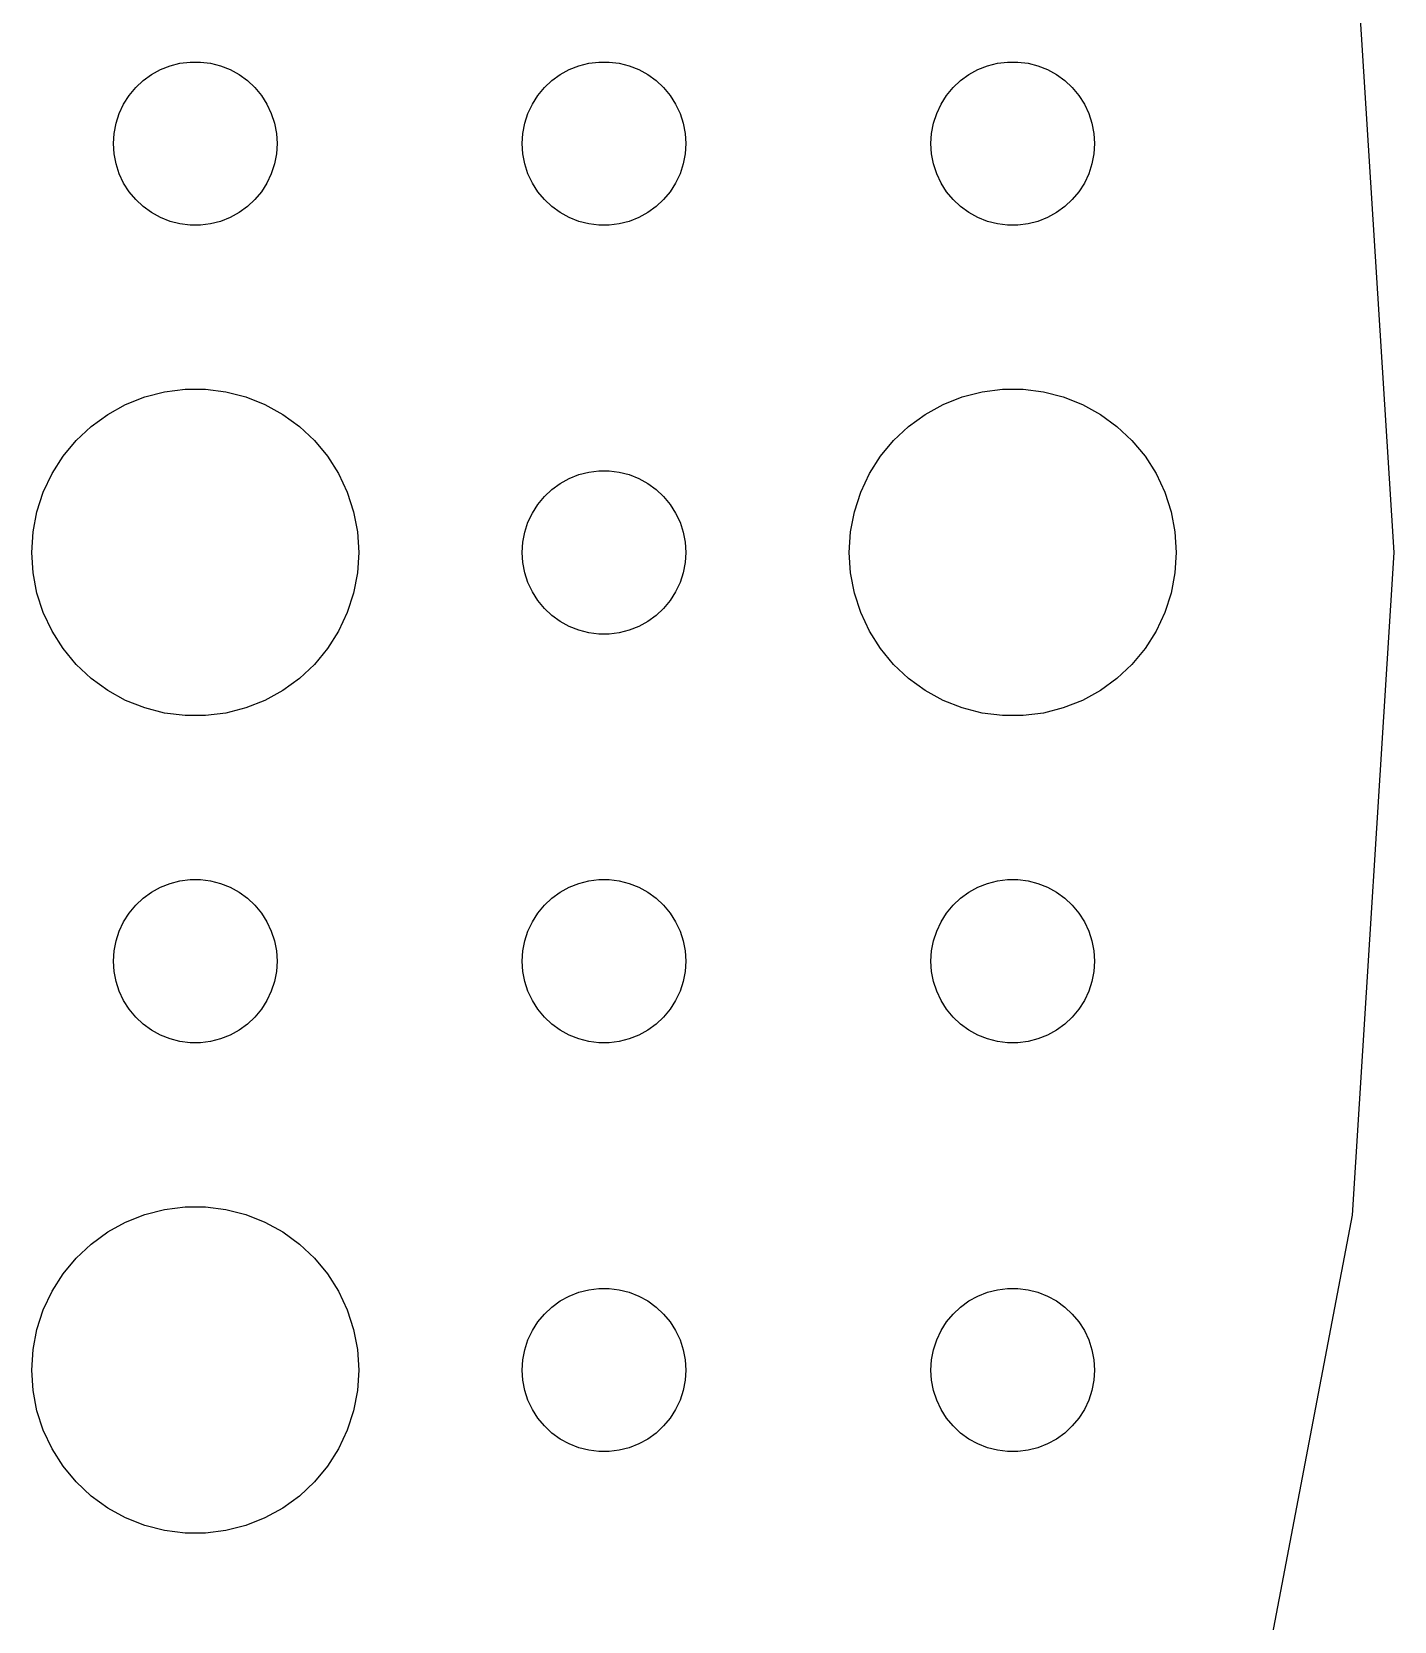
# Model space of a CAD drawing. Header units: metres. Extents: x -97 to 97, y -97 to 97.
# Drawn here: x 72 to 97, y -19.61 to 9.55 of the extents above; entities that cross this region are included whole.
import ezdxf

# ---------------------------------------------------------------- set-up
doc = ezdxf.new("R2010")
doc.units = ezdxf.units.M

msp = doc.modelspace()

# ---------------------------------------------------------------- linework, layer by layer
for p, q in [((97, 0), (96.2351, 12.1573)), ((74.0439, 8.65576), (74.1963, 8.76648)), ((74.1963, 8.76648), (74.3613, 8.85724)), ((74.3613, 8.85724), (74.5365, 8.92657)), ((74.5365, 8.92657), (74.7189, 8.97342)), ((74.7189, 8.97342), (74.9058, 8.99704)), ((74.9058, 8.99704), (75.0942, 8.99704)), ((75.0942, 8.99704), (75.2811, 8.97342)), ((75.2811, 8.97342), (75.4635, 8.92657)), ((75.4635, 8.92657), (75.6387, 8.85724)), ((75.6387, 8.85724), (75.8037, 8.76648)), ((75.8037, 8.76648), (75.9561, 8.65576)), ((81.5439, 8.65576), (81.6963, 8.76648)), ((81.6963, 8.76648), (81.8613, 8.85724)), ((81.8613, 8.85724), (82.0365, 8.92657)), ((82.0365, 8.92657), (82.2189, 8.97342)), ((82.2189, 8.97342), (82.4058, 8.99704)), ((82.4058, 8.99704), (82.5942, 8.99704)), ((82.5942, 8.99704), (82.7811, 8.97342)), ((82.7811, 8.97342), (82.9635, 8.92657)), ((82.9635, 8.92657), (83.1387, 8.85724)), ((83.1387, 8.85724), (83.3037, 8.76648)), ((83.3037, 8.76648), (83.4561, 8.65576)), ((89.0439, 8.65576), (89.1963, 8.76648)), ((89.1963, 8.76648), (89.3613, 8.85724)), ((89.3613, 8.85724), (89.5365, 8.92657)), ((89.5365, 8.92657), (89.7189, 8.97342)), ((89.7189, 8.97342), (89.9058, 8.99704)), ((89.9058, 8.99704), (90.0942, 8.99704)), ((90.0942, 8.99704), (90.2811, 8.97342)), ((90.2811, 8.97342), (90.4635, 8.92657)), ((90.4635, 8.92657), (90.6387, 8.85724)), ((90.6387, 8.85724), (90.8037, 8.76648)), ((90.8037, 8.76648), (90.9561, 8.65576)), ((73.7865, 8.38167), (73.9065, 8.52681)), ((73.9065, 8.52681), (74.0439, 8.65576)), ((75.9561, 8.65576), (76.0934, 8.52681)), ((76.0934, 8.52681), (76.2135, 8.38167)), ((81.2865, 8.38167), (81.4065, 8.52681)), ((81.4065, 8.52681), (81.5439, 8.65576)), ((83.4561, 8.65576), (83.5934, 8.52681)), ((83.5934, 8.52681), (83.7135, 8.38167)), ((88.7865, 8.38167), (88.9065, 8.52681)), ((88.9065, 8.52681), (89.0439, 8.65576)), ((90.9561, 8.65576), (91.0934, 8.52681)), ((91.0934, 8.52681), (91.2135, 8.38167)), ((73.6053, 8.05219), (73.6855, 8.22263)), ((73.6855, 8.22263), (73.7865, 8.38167)), ((76.2135, 8.38167), (76.3145, 8.22263)), ((76.3145, 8.22263), (76.3947, 8.05219)), ((81.1053, 8.05219), (81.1855, 8.22263)), ((81.1855, 8.22263), (81.2865, 8.38167)), ((83.7135, 8.38167), (83.8145, 8.22263)), ((83.8145, 8.22263), (83.8947, 8.05219)), ((88.6053, 8.05219), (88.6855, 8.22263)), ((88.6855, 8.22263), (88.7865, 8.38167)), ((91.2135, 8.38167), (91.3145, 8.22263)), ((91.3145, 8.22263), (91.3947, 8.05219)), ((73.5471, 7.87303), (73.6053, 8.05219)), ((76.3947, 8.05219), (76.4529, 7.87303)), ((81.0471, 7.87303), (81.1053, 8.05219)), ((83.8947, 8.05219), (83.9529, 7.87303)), ((88.5471, 7.87303), (88.6053, 8.05219)), ((91.3947, 8.05219), (91.4529, 7.87303)), ((73.5, 7.5), (73.5118, 7.68799)), ((73.5118, 7.68799), (73.5471, 7.87303)), ((76.4529, 7.87303), (76.4882, 7.68799)), ((76.4882, 7.68799), (76.5, 7.5)), ((81, 7.5), (81.0118, 7.68799)), ((81.0118, 7.68799), (81.0471, 7.87303)), ((83.9529, 7.87303), (83.9882, 7.68799)), ((83.9882, 7.68799), (84, 7.5)), ((88.5, 7.5), (88.5118, 7.68799)), ((88.5118, 7.68799), (88.5471, 7.87303)), ((91.4529, 7.87303), (91.4882, 7.68799)), ((91.4882, 7.68799), (91.5, 7.5)), ((73.5118, 7.312), (73.5, 7.5)), ((73.5471, 7.12695), (73.5118, 7.312)), ((76.4882, 7.312), (76.4529, 7.12695)), ((76.5, 7.5), (76.4882, 7.312)), ((81.0118, 7.312), (81, 7.5)), ((81.0471, 7.12695), (81.0118, 7.312)), ((83.9882, 7.312), (83.9529, 7.12695)), ((84, 7.5), (83.9882, 7.312)), ((88.5118, 7.312), (88.5, 7.5)), ((88.5471, 7.12695), (88.5118, 7.312)), ((91.4882, 7.312), (91.4529, 7.12695)), ((91.5, 7.5), (91.4882, 7.312)), ((73.6053, 6.9478), (73.5471, 7.12695)), ((76.4529, 7.12695), (76.3947, 6.9478)), ((81.1053, 6.9478), (81.0471, 7.12695)), ((83.9529, 7.12695), (83.8947, 6.9478)), ((88.6053, 6.9478), (88.5471, 7.12695)), ((91.4529, 7.12695), (91.3947, 6.9478)), ((73.6855, 6.77736), (73.6053, 6.9478)), ((73.7865, 6.61832), (73.6855, 6.77736)), ((76.3145, 6.77736), (76.2135, 6.61832)), ((76.3947, 6.9478), (76.3145, 6.77736)), ((81.1855, 6.77736), (81.1053, 6.9478)), ((81.2865, 6.61832), (81.1855, 6.77736)), ((83.8145, 6.77736), (83.7135, 6.61832)), ((83.8947, 6.9478), (83.8145, 6.77736)), ((88.6855, 6.77736), (88.6053, 6.9478)), ((88.7865, 6.61832), (88.6855, 6.77736)), ((91.3145, 6.77736), (91.2135, 6.61832)), ((91.3947, 6.9478), (91.3145, 6.77736)), ((73.9065, 6.47318), (73.7865, 6.61832)), ((74.0439, 6.34422), (73.9065, 6.47318)), ((76.0934, 6.47318), (75.9561, 6.34422)), ((76.2135, 6.61832), (76.0934, 6.47318)), ((81.4065, 6.47318), (81.2865, 6.61832)), ((81.5439, 6.34422), (81.4065, 6.47318)), ((83.5934, 6.47318), (83.4561, 6.34422)), ((83.7135, 6.61832), (83.5934, 6.47318)), ((88.9065, 6.47318), (88.7865, 6.61832)), ((89.0439, 6.34422), (88.9065, 6.47318)), ((91.0934, 6.47318), (90.9561, 6.34422)), ((91.2135, 6.61832), (91.0934, 6.47318)), ((74.1963, 6.23351), (74.0439, 6.34422)), ((74.3613, 6.14275), (74.1963, 6.23351)), ((74.5365, 6.07341), (74.3613, 6.14275)), ((75.6387, 6.14275), (75.4635, 6.07341)), ((75.8037, 6.23351), (75.6387, 6.14275)), ((75.9561, 6.34422), (75.8037, 6.23351)), ((81.6963, 6.23351), (81.5439, 6.34422)), ((81.8613, 6.14275), (81.6963, 6.23351)), ((82.0365, 6.07341), (81.8613, 6.14275)), ((83.1387, 6.14275), (82.9635, 6.07341)), ((83.3037, 6.23351), (83.1387, 6.14275)), ((83.4561, 6.34422), (83.3037, 6.23351)), ((89.1963, 6.23351), (89.0439, 6.34422)), ((89.3613, 6.14275), (89.1963, 6.23351)), ((89.5365, 6.07341), (89.3613, 6.14275)), ((90.6387, 6.14275), (90.4635, 6.07341)), ((90.8037, 6.23351), (90.6387, 6.14275)), ((90.9561, 6.34422), (90.8037, 6.23351)), ((74.7189, 6.02657), (74.5365, 6.07341)), ((74.9058, 6.00294), (74.7189, 6.02657)), ((75.0942, 6.00294), (74.9058, 6.00294)), ((75.2811, 6.02657), (75.0942, 6.00294)), ((75.4635, 6.07341), (75.2811, 6.02657)), ((82.2189, 6.02657), (82.0365, 6.07341)), ((82.4058, 6.00294), (82.2189, 6.02657)), ((82.5942, 6.00294), (82.4058, 6.00294)), ((82.7811, 6.02657), (82.5942, 6.00294)), ((82.9635, 6.07341), (82.7811, 6.02657)), ((89.7189, 6.02657), (89.5365, 6.07341)), ((89.9058, 6.00294), (89.7189, 6.02657)), ((90.0942, 6.00294), (89.9058, 6.00294)), ((90.2811, 6.02657), (90.0942, 6.00294)), ((90.4635, 6.07341), (90.2811, 6.02657)), ((74.073, 2.85316), (74.4379, 2.94685)), ((74.4379, 2.94685), (74.8116, 2.99408)), ((74.8116, 2.99408), (75.1884, 2.99408)), ((75.1884, 2.99408), (75.5621, 2.94685)), ((75.5621, 2.94685), (75.927, 2.85316)), ((89.073, 2.85316), (89.4379, 2.94685)), ((89.4379, 2.94685), (89.8116, 2.99408)), ((89.8116, 2.99408), (90.1884, 2.99408)), ((90.1884, 2.99408), (90.5621, 2.94685)), ((90.5621, 2.94685), (90.927, 2.85316)), ((73.3925, 2.53297), (73.7227, 2.71448)), ((73.7227, 2.71448), (74.073, 2.85316)), ((75.927, 2.85316), (76.2773, 2.71448)), ((76.2773, 2.71448), (76.6075, 2.53297)), ((88.3925, 2.53297), (88.7227, 2.71448)), ((88.7227, 2.71448), (89.073, 2.85316)), ((90.927, 2.85316), (91.2773, 2.71448)), ((91.2773, 2.71448), (91.6075, 2.53297)), ((73.0877, 2.31154), (73.3925, 2.53297)), ((76.6075, 2.53297), (76.9123, 2.31154)), ((88.0877, 2.31154), (88.3925, 2.53297)), ((91.6075, 2.53297), (91.9123, 2.31154)), ((72.573, 1.76335), (72.8131, 2.05363)), ((72.8131, 2.05363), (73.0877, 2.31154)), ((76.9123, 2.31154), (77.1869, 2.05363)), ((77.1869, 2.05363), (77.427, 1.76335)), ((87.573, 1.76335), (87.8131, 2.05363)), ((87.8131, 2.05363), (88.0877, 2.31154)), ((91.9123, 2.31154), (92.1869, 2.05363)), ((92.1869, 2.05363), (92.427, 1.76335)), ((72.3711, 1.44525), (72.573, 1.76335)), ((77.427, 1.76335), (77.6289, 1.44525)), ((87.3711, 1.44525), (87.573, 1.76335)), ((92.427, 1.76335), (92.6289, 1.44525)), ((82.0365, 1.42657), (82.2189, 1.47342)), ((82.2189, 1.47342), (82.4058, 1.49704)), ((82.4058, 1.49704), (82.5942, 1.49704)), ((82.5942, 1.49704), (82.7811, 1.47342)), ((82.7811, 1.47342), (82.9635, 1.42657)), ((72.2107, 1.10437), (72.3711, 1.44525)), ((77.6289, 1.44525), (77.7893, 1.10437)), ((81.5439, 1.15576), (81.6963, 1.26648)), ((81.6963, 1.26648), (81.8613, 1.35724)), ((81.8613, 1.35724), (82.0365, 1.42657)), ((82.9635, 1.42657), (83.1387, 1.35724)), ((83.1387, 1.35724), (83.3037, 1.26648)), ((83.3037, 1.26648), (83.4561, 1.15576)), ((87.2107, 1.10437), (87.3711, 1.44525)), ((92.6289, 1.44525), (92.7893, 1.10437)), ((72.0943, 0.74606), (72.2107, 1.10437)), ((77.7893, 1.10437), (77.9057, 0.74606)), ((81.1855, 0.72263), (81.2865, 0.88167)), ((81.2865, 0.88167), (81.4065, 1.02681)), ((81.4065, 1.02681), (81.5439, 1.15576)), ((83.4561, 1.15576), (83.5934, 1.02681)), ((83.5934, 1.02681), (83.7135, 0.88167)), ((83.7135, 0.88167), (83.8145, 0.72263)), ((87.0943, 0.74606), (87.2107, 1.10437)), ((92.7893, 1.10437), (92.9057, 0.74606)), ((72.0237, 0.37599), (72.0943, 0.74606)), ((77.9057, 0.74606), (77.9763, 0.37599)), ((81.1053, 0.55219), (81.1855, 0.72263)), ((83.8145, 0.72263), (83.8947, 0.55219)), ((87.0237, 0.37599), (87.0943, 0.74606)), ((92.9057, 0.74606), (92.9763, 0.37599)), ((72, 0), (72.0237, 0.37599)), ((77.9763, 0.37599), (78, 0)), ((81.0118, 0.18799), (81.0471, 0.37303)), ((81.0471, 0.37303), (81.1053, 0.55219)), ((83.8947, 0.55219), (83.9529, 0.37303)), ((83.9529, 0.37303), (83.9882, 0.18799)), ((87, 0), (87.0237, 0.37599)), ((92.9763, 0.37599), (93, 0)), ((72.0237, -0.37599), (72, 0)), ((78, 0), (77.9763, -0.37599)), ((81, 0), (81.0118, 0.18799)), ((81.0118, -0.18799), (81, 0)), ((83.9882, 0.18799), (84, 0)), ((84, 0), (83.9882, -0.18799)), ((87.0237, -0.37599), (87, 0)), ((93, 0), (92.9763, -0.37599)), ((96.2351, -12.1573), (97, 0)), ((81.0471, -0.37303), (81.0118, -0.18799)), ((83.9882, -0.18799), (83.9529, -0.37303)), ((72.0943, -0.74606), (72.0237, -0.37599)), ((77.9763, -0.37599), (77.9057, -0.74606)), ((81.1053, -0.55219), (81.0471, -0.37303)), ((81.1855, -0.72263), (81.1053, -0.55219)), ((83.8947, -0.55219), (83.8145, -0.72263)), ((83.9529, -0.37303), (83.8947, -0.55219)), ((87.0943, -0.74606), (87.0237, -0.37599)), ((92.9763, -0.37599), (92.9057, -0.74606)), ((72.2107, -1.10437), (72.0943, -0.74606)), ((77.9057, -0.74606), (77.7893, -1.10437)), ((81.2865, -0.88167), (81.1855, -0.72263)), ((83.8145, -0.72263), (83.7135, -0.88167)), ((87.2107, -1.10437), (87.0943, -0.74606)), ((92.9057, -0.74606), (92.7893, -1.10437)), ((72.3711, -1.44525), (72.2107, -1.10437)), ((77.7893, -1.10437), (77.6289, -1.44525)), ((81.4065, -1.02681), (81.2865, -0.88167)), ((81.5439, -1.15576), (81.4065, -1.02681)), ((81.6963, -1.26648), (81.5439, -1.15576)), ((83.4561, -1.15576), (83.3037, -1.26648)), ((83.5934, -1.02681), (83.4561, -1.15576)), ((83.7135, -0.88167), (83.5934, -1.02681)), ((87.3711, -1.44525), (87.2107, -1.10437)), ((92.7893, -1.10437), (92.6289, -1.44525)), ((72.573, -1.76335), (72.3711, -1.44525)), ((77.6289, -1.44525), (77.427, -1.76335)), ((81.8613, -1.35724), (81.6963, -1.26648)), ((82.0365, -1.42657), (81.8613, -1.35724)), ((82.2189, -1.47342), (82.0365, -1.42657)), ((82.9635, -1.42657), (82.7811, -1.47342)), ((83.1387, -1.35724), (82.9635, -1.42657)), ((83.3037, -1.26648), (83.1387, -1.35724)), ((87.573, -1.76335), (87.3711, -1.44525)), ((92.6289, -1.44525), (92.427, -1.76335)), ((82.4058, -1.49704), (82.2189, -1.47342)), ((82.5942, -1.49704), (82.4058, -1.49704)), ((82.7811, -1.47342), (82.5942, -1.49704)), ((72.8131, -2.05363), (72.573, -1.76335)), ((77.427, -1.76335), (77.1869, -2.05363)), ((87.8131, -2.05363), (87.573, -1.76335)), ((92.427, -1.76335), (92.1869, -2.05363)), ((73.0877, -2.31154), (72.8131, -2.05363)), ((73.3925, -2.53297), (73.0877, -2.31154)), ((76.9123, -2.31154), (76.6075, -2.53297)), ((77.1869, -2.05363), (76.9123, -2.31154)), ((88.0877, -2.31154), (87.8131, -2.05363)), ((88.3925, -2.53297), (88.0877, -2.31154)), ((91.9123, -2.31154), (91.6075, -2.53297)), ((92.1869, -2.05363), (91.9123, -2.31154)), ((73.7227, -2.71448), (73.3925, -2.53297)), ((76.6075, -2.53297), (76.2773, -2.71448)), ((88.7227, -2.71448), (88.3925, -2.53297)), ((91.6075, -2.53297), (91.2773, -2.71448)), ((74.073, -2.85316), (73.7227, -2.71448)), ((74.4379, -2.94685), (74.073, -2.85316)), ((75.927, -2.85316), (75.5621, -2.94685)), ((76.2773, -2.71448), (75.927, -2.85316)), ((89.073, -2.85316), (88.7227, -2.71448)), ((89.4379, -2.94685), (89.073, -2.85316)), ((90.927, -2.85316), (90.5621, -2.94685)), ((91.2773, -2.71448), (90.927, -2.85316)), ((74.8116, -2.99408), (74.4379, -2.94685)), ((75.1884, -2.99408), (74.8116, -2.99408)), ((75.5621, -2.94685), (75.1884, -2.99408)), ((89.8116, -2.99408), (89.4379, -2.94685)), ((90.1884, -2.99408), (89.8116, -2.99408)), ((90.5621, -2.94685), (90.1884, -2.99408)), ((74.3613, -6.14275), (74.5365, -6.07341)), ((74.5365, -6.07341), (74.7189, -6.02657)), ((74.7189, -6.02657), (74.9058, -6.00294)), ((74.9058, -6.00294), (75.0942, -6.00294)), ((75.0942, -6.00294), (75.2811, -6.02657)), ((75.2811, -6.02657), (75.4635, -6.07341)), ((75.4635, -6.07341), (75.6387, -6.14275)), ((81.8613, -6.14275), (82.0365, -6.07341)), ((82.0365, -6.07341), (82.2189, -6.02657)), ((82.2189, -6.02657), (82.4058, -6.00294)), ((82.4058, -6.00294), (82.5942, -6.00294)), ((82.5942, -6.00294), (82.7811, -6.02657)), ((82.7811, -6.02657), (82.9635, -6.07341)), ((82.9635, -6.07341), (83.1387, -6.14275)), ((89.3613, -6.14275), (89.5365, -6.07341)), ((89.5365, -6.07341), (89.7189, -6.02657)), ((89.7189, -6.02657), (89.9058, -6.00294)), ((89.9058, -6.00294), (90.0942, -6.00294)), ((90.0942, -6.00294), (90.2811, -6.02657)), ((90.2811, -6.02657), (90.4635, -6.07341)), ((90.4635, -6.07341), (90.6387, -6.14275)), ((73.9065, -6.47318), (74.0439, -6.34422)), ((74.0439, -6.34422), (74.1963, -6.23351)), ((74.1963, -6.23351), (74.3613, -6.14275)), ((75.6387, -6.14275), (75.8037, -6.23351)), ((75.8037, -6.23351), (75.9561, -6.34422)), ((75.9561, -6.34422), (76.0934, -6.47318)), ((81.4065, -6.47318), (81.5439, -6.34422)), ((81.5439, -6.34422), (81.6963, -6.23351)), ((81.6963, -6.23351), (81.8613, -6.14275)), ((83.1387, -6.14275), (83.3037, -6.23351)), ((83.3037, -6.23351), (83.4561, -6.34422)), ((83.4561, -6.34422), (83.5934, -6.47318)), ((88.9065, -6.47318), (89.0439, -6.34422)), ((89.0439, -6.34422), (89.1963, -6.23351)), ((89.1963, -6.23351), (89.3613, -6.14275)), ((90.6387, -6.14275), (90.8037, -6.23351)), ((90.8037, -6.23351), (90.9561, -6.34422)), ((90.9561, -6.34422), (91.0934, -6.47318)), ((73.6855, -6.77736), (73.7865, -6.61832)), ((73.7865, -6.61832), (73.9065, -6.47318)), ((76.0934, -6.47318), (76.2135, -6.61832)), ((76.2135, -6.61832), (76.3145, -6.77736)), ((81.1855, -6.77736), (81.2865, -6.61832)), ((81.2865, -6.61832), (81.4065, -6.47318)), ((83.5934, -6.47318), (83.7135, -6.61832)), ((83.7135, -6.61832), (83.8145, -6.77736)), ((88.6855, -6.77736), (88.7865, -6.61832)), ((88.7865, -6.61832), (88.9065, -6.47318)), ((91.0934, -6.47318), (91.2135, -6.61832)), ((91.2135, -6.61832), (91.3145, -6.77736)), ((73.5471, -7.12695), (73.6053, -6.9478)), ((73.6053, -6.9478), (73.6855, -6.77736)), ((76.3145, -6.77736), (76.3947, -6.9478)), ((76.3947, -6.9478), (76.4529, -7.12695)), ((81.0471, -7.12695), (81.1053, -6.9478)), ((81.1053, -6.9478), (81.1855, -6.77736)), ((83.8145, -6.77736), (83.8947, -6.9478)), ((83.8947, -6.9478), (83.9529, -7.12695)), ((88.5471, -7.12695), (88.6053, -6.9478)), ((88.6053, -6.9478), (88.6855, -6.77736)), ((91.3145, -6.77736), (91.3947, -6.9478)), ((91.3947, -6.9478), (91.4529, -7.12695)), ((73.5118, -7.312), (73.5471, -7.12695)), ((76.4529, -7.12695), (76.4882, -7.312)), ((81.0118, -7.312), (81.0471, -7.12695)), ((83.9529, -7.12695), (83.9882, -7.312)), ((88.5118, -7.312), (88.5471, -7.12695)), ((91.4529, -7.12695), (91.4882, -7.312)), ((73.5, -7.5), (73.5118, -7.312)), ((73.5118, -7.68799), (73.5, -7.5)), ((76.4882, -7.312), (76.5, -7.5)), ((76.5, -7.5), (76.4882, -7.68799)), ((81, -7.5), (81.0118, -7.312)), ((81.0118, -7.68799), (81, -7.5)), ((83.9882, -7.312), (84, -7.5)), ((84, -7.5), (83.9882, -7.68799)), ((88.5, -7.5), (88.5118, -7.312)), ((88.5118, -7.68799), (88.5, -7.5)), ((91.4882, -7.312), (91.5, -7.5)), ((91.5, -7.5), (91.4882, -7.68799)), ((73.5471, -7.87303), (73.5118, -7.68799)), ((73.6053, -8.05219), (73.5471, -7.87303)), ((76.4529, -7.87303), (76.3947, -8.05219)), ((76.4882, -7.68799), (76.4529, -7.87303)), ((81.0471, -7.87303), (81.0118, -7.68799)), ((81.1053, -8.05219), (81.0471, -7.87303)), ((83.9529, -7.87303), (83.8947, -8.05219)), ((83.9882, -7.68799), (83.9529, -7.87303)), ((88.5471, -7.87303), (88.5118, -7.68799)), ((88.6053, -8.05219), (88.5471, -7.87303)), ((91.4529, -7.87303), (91.3947, -8.05219)), ((91.4882, -7.68799), (91.4529, -7.87303)), ((73.6855, -8.22263), (73.6053, -8.05219)), ((76.3947, -8.05219), (76.3145, -8.22263)), ((81.1855, -8.22263), (81.1053, -8.05219)), ((83.8947, -8.05219), (83.8145, -8.22263)), ((88.6855, -8.22263), (88.6053, -8.05219)), ((91.3947, -8.05219), (91.3145, -8.22263)), ((73.7865, -8.38167), (73.6855, -8.22263)), ((73.9065, -8.52681), (73.7865, -8.38167)), ((76.2135, -8.38167), (76.0934, -8.52681)), ((76.3145, -8.22263), (76.2135, -8.38167)), ((81.2865, -8.38167), (81.1855, -8.22263)), ((81.4065, -8.52681), (81.2865, -8.38167)), ((83.7135, -8.38167), (83.5934, -8.52681)), ((83.8145, -8.22263), (83.7135, -8.38167)), ((88.7865, -8.38167), (88.6855, -8.22263)), ((88.9065, -8.52681), (88.7865, -8.38167)), ((91.2135, -8.38167), (91.0934, -8.52681)), ((91.3145, -8.22263), (91.2135, -8.38167)), ((74.0439, -8.65576), (73.9065, -8.52681)), ((74.1963, -8.76648), (74.0439, -8.65576)), ((75.9561, -8.65576), (75.8037, -8.76648)), ((76.0934, -8.52681), (75.9561, -8.65576)), ((81.5439, -8.65576), (81.4065, -8.52681)), ((81.6963, -8.76648), (81.5439, -8.65576)), ((83.4561, -8.65576), (83.3037, -8.76648)), ((83.5934, -8.52681), (83.4561, -8.65576)), ((89.0439, -8.65576), (88.9065, -8.52681)), ((89.1963, -8.76648), (89.0439, -8.65576)), ((90.9561, -8.65576), (90.8037, -8.76648)), ((91.0934, -8.52681), (90.9561, -8.65576)), ((74.3613, -8.85724), (74.1963, -8.76648)), ((74.5365, -8.92657), (74.3613, -8.85724)), ((74.7189, -8.97342), (74.5365, -8.92657)), ((74.9058, -8.99704), (74.7189, -8.97342)), ((75.0942, -8.99704), (74.9058, -8.99704)), ((75.2811, -8.97342), (75.0942, -8.99704)), ((75.4635, -8.92657), (75.2811, -8.97342)), ((75.6387, -8.85724), (75.4635, -8.92657)), ((75.8037, -8.76648), (75.6387, -8.85724)), ((81.8613, -8.85724), (81.6963, -8.76648)), ((82.0365, -8.92657), (81.8613, -8.85724)), ((82.2189, -8.97342), (82.0365, -8.92657)), ((82.4058, -8.99704), (82.2189, -8.97342)), ((82.5942, -8.99704), (82.4058, -8.99704)), ((82.7811, -8.97342), (82.5942, -8.99704)), ((82.9635, -8.92657), (82.7811, -8.97342)), ((83.1387, -8.85724), (82.9635, -8.92657)), ((83.3037, -8.76648), (83.1387, -8.85724)), ((89.3613, -8.85724), (89.1963, -8.76648)), ((89.5365, -8.92657), (89.3613, -8.85724)), ((89.7189, -8.97342), (89.5365, -8.92657)), ((89.9058, -8.99704), (89.7189, -8.97342)), ((90.0942, -8.99704), (89.9058, -8.99704)), ((90.2811, -8.97342), (90.0942, -8.99704)), ((90.4635, -8.92657), (90.2811, -8.97342)), ((90.6387, -8.85724), (90.4635, -8.92657)), ((90.8037, -8.76648), (90.6387, -8.85724)), ((73.7227, -12.2855), (74.073, -12.1468)), ((74.073, -12.1468), (74.4379, -12.0531)), ((74.4379, -12.0531), (74.8116, -12.0059)), ((74.8116, -12.0059), (75.1884, -12.0059)), ((75.1884, -12.0059), (75.5621, -12.0531)), ((75.5621, -12.0531), (75.927, -12.1468)), ((75.927, -12.1468), (76.2773, -12.2855)), ((93.9526, -24.1229), (96.2351, -12.1573)), ((73.0877, -12.6884), (73.3925, -12.467)), ((73.3925, -12.467), (73.7227, -12.2855)), ((76.2773, -12.2855), (76.6075, -12.467)), ((76.6075, -12.467), (76.9123, -12.6884)), ((72.8131, -12.9464), (73.0877, -12.6884)), ((76.9123, -12.6884), (77.1869, -12.9464)), ((72.573, -13.2366), (72.8131, -12.9464)), ((77.1869, -12.9464), (77.427, -13.2366)), ((72.3711, -13.5547), (72.573, -13.2366)), ((77.427, -13.2366), (77.6289, -13.5547)), ((72.2107, -13.8956), (72.3711, -13.5547)), ((77.6289, -13.5547), (77.7893, -13.8956)), ((81.6963, -13.7335), (81.8613, -13.6427)), ((81.8613, -13.6427), (82.0365, -13.5734)), ((82.0365, -13.5734), (82.2189, -13.5266)), ((82.2189, -13.5266), (82.4058, -13.5029)), ((82.4058, -13.5029), (82.5942, -13.5029)), ((82.5942, -13.5029), (82.7811, -13.5266)), ((82.7811, -13.5266), (82.9635, -13.5734)), ((82.9635, -13.5734), (83.1387, -13.6427)), ((83.1387, -13.6427), (83.3037, -13.7335)), ((89.1963, -13.7335), (89.3613, -13.6427)), ((89.3613, -13.6427), (89.5365, -13.5734)), ((89.5365, -13.5734), (89.7189, -13.5266)), ((89.7189, -13.5266), (89.9058, -13.5029)), ((89.9058, -13.5029), (90.0942, -13.5029)), ((90.0942, -13.5029), (90.2811, -13.5266)), ((90.2811, -13.5266), (90.4635, -13.5734)), ((90.4635, -13.5734), (90.6387, -13.6427)), ((90.6387, -13.6427), (90.8037, -13.7335)), ((72.0943, -14.2539), (72.2107, -13.8956)), ((77.7893, -13.8956), (77.9057, -14.2539)), ((81.2865, -14.1183), (81.4065, -13.9732)), ((81.4065, -13.9732), (81.5439, -13.8442)), ((81.5439, -13.8442), (81.6963, -13.7335)), ((83.3037, -13.7335), (83.4561, -13.8442)), ((83.4561, -13.8442), (83.5934, -13.9732)), ((83.5934, -13.9732), (83.7135, -14.1183)), ((88.7865, -14.1183), (88.9065, -13.9732)), ((88.9065, -13.9732), (89.0439, -13.8442)), ((89.0439, -13.8442), (89.1963, -13.7335)), ((90.8037, -13.7335), (90.9561, -13.8442)), ((90.9561, -13.8442), (91.0934, -13.9732)), ((91.0934, -13.9732), (91.2135, -14.1183)), ((72.0237, -14.624), (72.0943, -14.2539)), ((77.9057, -14.2539), (77.9763, -14.624)), ((81.1053, -14.4478), (81.1855, -14.2774)), ((81.1855, -14.2774), (81.2865, -14.1183)), ((83.7135, -14.1183), (83.8145, -14.2774)), ((83.8145, -14.2774), (83.8947, -14.4478)), ((88.6053, -14.4478), (88.6855, -14.2774)), ((88.6855, -14.2774), (88.7865, -14.1183)), ((91.2135, -14.1183), (91.3145, -14.2774)), ((91.3145, -14.2774), (91.3947, -14.4478)), ((81.0471, -14.627), (81.1053, -14.4478)), ((83.8947, -14.4478), (83.9529, -14.627)), ((88.5471, -14.627), (88.6053, -14.4478)), ((91.3947, -14.4478), (91.4529, -14.627)), ((72, -15), (72.0237, -14.624)), ((77.9763, -14.624), (78, -15)), ((81, -15), (81.0118, -14.812)), ((81.0118, -14.812), (81.0471, -14.627)), ((83.9529, -14.627), (83.9882, -14.812)), ((83.9882, -14.812), (84, -15)), ((88.5, -15), (88.5118, -14.812)), ((88.5118, -14.812), (88.5471, -14.627)), ((91.4529, -14.627), (91.4882, -14.812)), ((91.4882, -14.812), (91.5, -15)), ((72.0237, -15.376), (72, -15)), ((78, -15), (77.9763, -15.376)), ((81.0118, -15.188), (81, -15)), ((84, -15), (83.9882, -15.188)), ((88.5118, -15.188), (88.5, -15)), ((91.5, -15), (91.4882, -15.188)), ((72.0943, -15.7461), (72.0237, -15.376)), ((77.9763, -15.376), (77.9057, -15.7461)), ((81.0471, -15.373), (81.0118, -15.188)), ((81.1053, -15.5522), (81.0471, -15.373)), ((83.9529, -15.373), (83.8947, -15.5522)), ((83.9882, -15.188), (83.9529, -15.373)), ((88.5471, -15.373), (88.5118, -15.188)), ((88.6053, -15.5522), (88.5471, -15.373)), ((91.4529, -15.373), (91.3947, -15.5522)), ((91.4882, -15.188), (91.4529, -15.373)), ((72.2107, -16.1044), (72.0943, -15.7461)), ((77.9057, -15.7461), (77.7893, -16.1044)), ((81.1855, -15.7226), (81.1053, -15.5522)), ((81.2865, -15.8817), (81.1855, -15.7226)), ((83.8145, -15.7226), (83.7135, -15.8817)), ((83.8947, -15.5522), (83.8145, -15.7226)), ((88.6855, -15.7226), (88.6053, -15.5522)), ((88.7865, -15.8817), (88.6855, -15.7226)), ((91.3145, -15.7226), (91.2135, -15.8817)), ((91.3947, -15.5522), (91.3145, -15.7226)), ((81.4065, -16.0268), (81.2865, -15.8817)), ((81.5439, -16.1558), (81.4065, -16.0268)), ((83.5934, -16.0268), (83.4561, -16.1558)), ((83.7135, -15.8817), (83.5934, -16.0268)), ((88.9065, -16.0268), (88.7865, -15.8817)), ((89.0439, -16.1558), (88.9065, -16.0268)), ((91.0934, -16.0268), (90.9561, -16.1558)), ((91.2135, -15.8817), (91.0934, -16.0268)), ((72.3711, -16.4453), (72.2107, -16.1044)), ((77.7893, -16.1044), (77.6289, -16.4453)), ((81.6963, -16.2665), (81.5439, -16.1558)), ((81.8613, -16.3572), (81.6963, -16.2665)), ((83.3037, -16.2665), (83.1387, -16.3572)), ((83.4561, -16.1558), (83.3037, -16.2665)), ((89.1963, -16.2665), (89.0439, -16.1558)), ((89.3613, -16.3572), (89.1963, -16.2665)), ((90.8037, -16.2665), (90.6387, -16.3572)), ((90.9561, -16.1558), (90.8037, -16.2665)), ((72.573, -16.7634), (72.3711, -16.4453)), ((77.6289, -16.4453), (77.427, -16.7634)), ((82.0365, -16.4266), (81.8613, -16.3572)), ((82.2189, -16.4734), (82.0365, -16.4266)), ((82.4058, -16.497), (82.2189, -16.4734)), ((82.5942, -16.497), (82.4058, -16.497)), ((82.7811, -16.4734), (82.5942, -16.497)), ((82.9635, -16.4266), (82.7811, -16.4734)), ((83.1387, -16.3572), (82.9635, -16.4266)), ((89.5365, -16.4266), (89.3613, -16.3572)), ((89.7189, -16.4734), (89.5365, -16.4266)), ((89.9058, -16.497), (89.7189, -16.4734)), ((90.0942, -16.497), (89.9058, -16.497)), ((90.2811, -16.4734), (90.0942, -16.497)), ((90.4635, -16.4266), (90.2811, -16.4734)), ((90.6387, -16.3572), (90.4635, -16.4266)), ((72.8131, -17.0536), (72.573, -16.7634)), ((77.427, -16.7634), (77.1869, -17.0536)), ((73.0877, -17.3115), (72.8131, -17.0536)), ((77.1869, -17.0536), (76.9123, -17.3115)), ((73.3925, -17.533), (73.0877, -17.3115)), ((76.9123, -17.3115), (76.6075, -17.533)), ((73.7227, -17.7145), (73.3925, -17.533)), ((74.073, -17.8532), (73.7227, -17.7145)), ((76.2773, -17.7145), (75.927, -17.8532)), ((76.6075, -17.533), (76.2773, -17.7145)), ((74.4379, -17.9469), (74.073, -17.8532)), ((74.8116, -17.9941), (74.4379, -17.9469)), ((75.1884, -17.9941), (74.8116, -17.9941)), ((75.5621, -17.9469), (75.1884, -17.9941)), ((75.927, -17.8532), (75.5621, -17.9469))]:
    msp.add_line(p, q)

doc.saveas('drawing.dxf')
